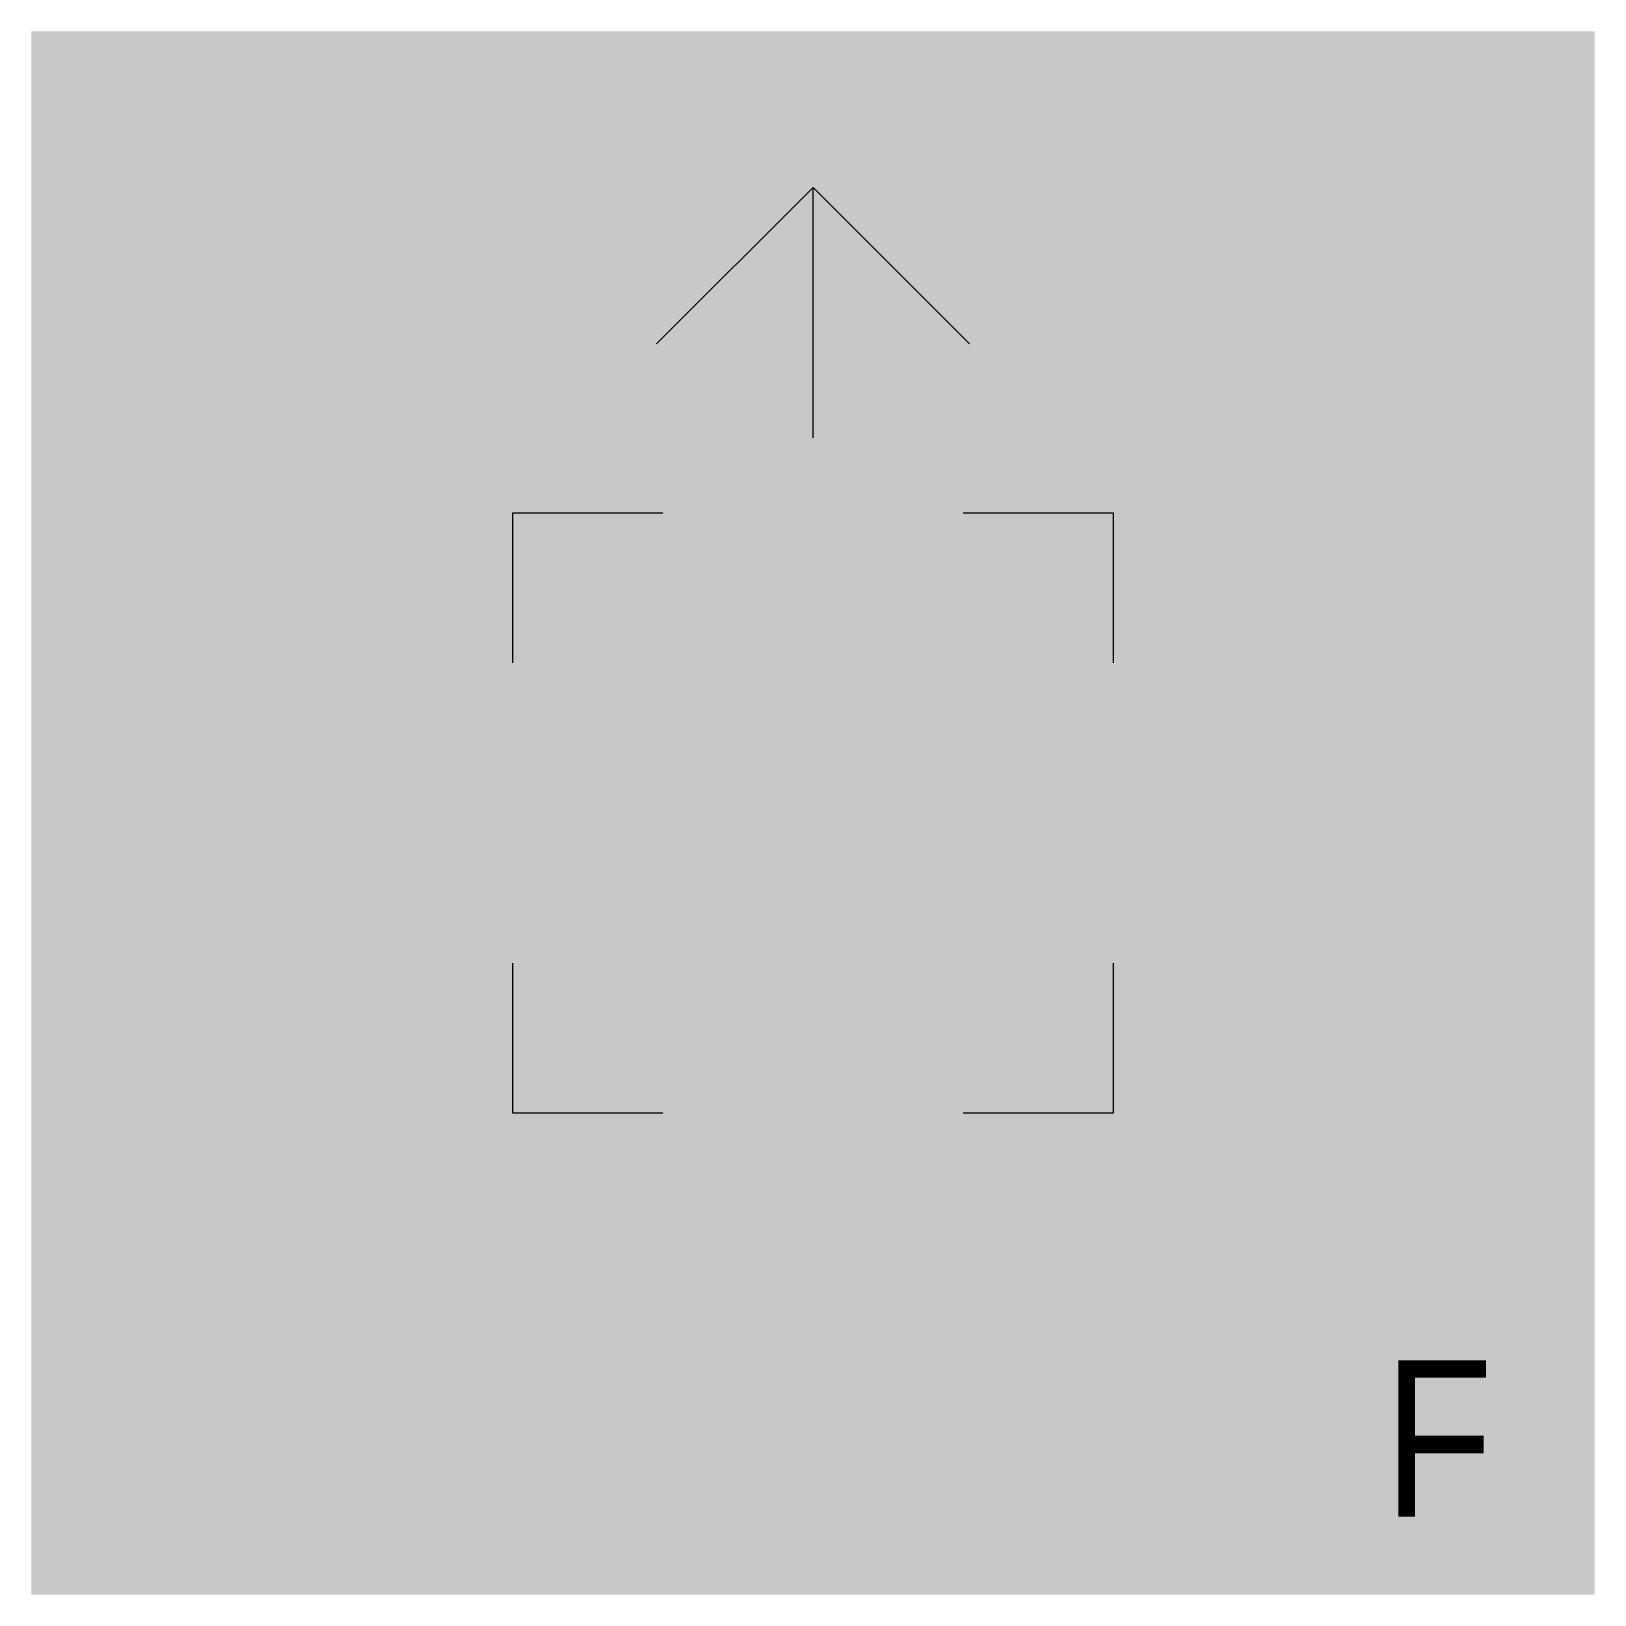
# Model space of a CAD drawing. Header units: millimetres. Extents: x -10 to 0, y 0 to 10.
import ezdxf

# ---------------------------------------------------------------- set-up
doc = ezdxf.new("R2010")
doc.units = ezdxf.units.MM
doc.layers.get('0').update_dxf_attribs({"lineweight": 25, "true_color": 0xffffff})
doc.styles.add('textstyle0', font='')
doc.styles.get('textstyle0').set_extended_font_data('Roboto Condensed')

msp = doc.modelspace()

# ---------------------------------------------------------------- hatches: boundary and pattern name
at = {"true_color": 0x000000}
msp.add_hatch(color=7, dxfattribs=at).paths.add_polyline_path([(-10, 0), (-10, 10), (0, 10), (0, 0)])

# ---------------------------------------------------------------- linework, layer by layer
at = {"lineweight": 15}
for p, q in [((-5, 9), (-6, 8)), ((-5, 7.4), (-5, 9)), ((-5, 9), (-4, 8))]:
    msp.add_line(p, q, dxfattribs=at)
at = {"lineweight": 20}
for p, q in [((-6.92, 6.92), (-5.96, 6.92)), ((-6.92, 5.96), (-6.92, 6.92)), ((-4.04, 6.92), (-3.08, 6.92)), ((-3.08, 6.92), (-3.08, 5.96)), ((-6.92, 3.08), (-6.92, 4.04)), ((-3.08, 4.04), (-3.08, 3.08)), ((-5.96, 3.08), (-6.92, 3.08)), ((-3.08, 3.08), (-4.04, 3.08))]:
    msp.add_line(p, q, dxfattribs=at)

# ---------------------------------------------------------------- texts
at = {"insert": (-1, 1), "char_height": 1, "attachment_point": 5, "style": 'textstyle0'}
msp.add_mtext('F', dxfattribs=at)

doc.saveas('drawing.dxf')
